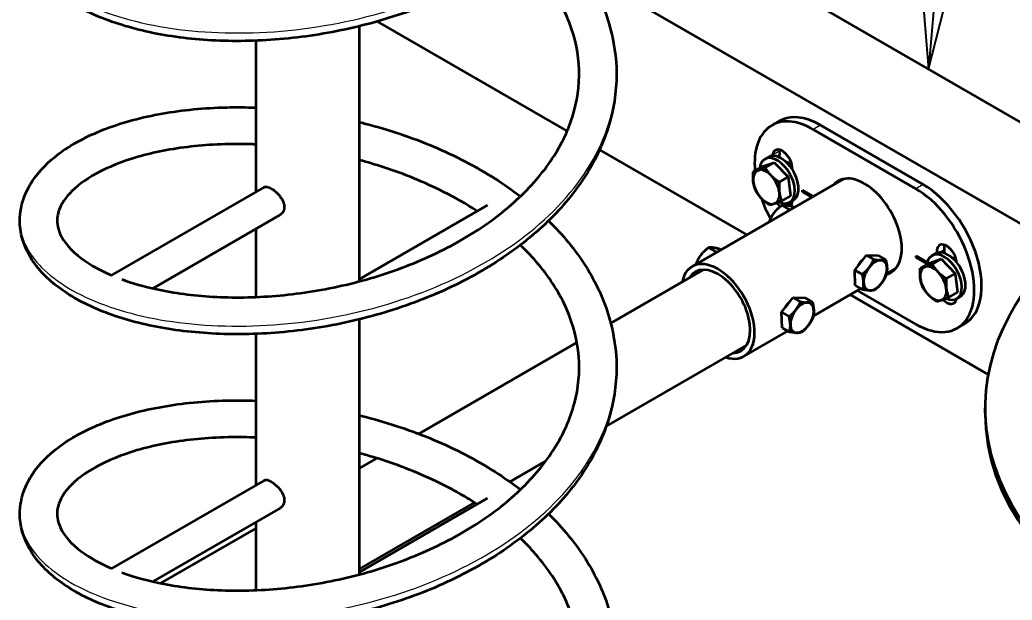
# Model space of a CAD drawing. Header units: millimetres. Extents: x 150 to 6235, y 143 to 4395.
# Drawn here: x 4560.8 to 5039.8, y 1721.7 to 2001.6 of the extents above; entities that cross this region are included whole.
import ezdxf

# ---------------------------------------------------------------- set-up
doc = ezdxf.new("R2010")
doc.units = ezdxf.units.MM
doc.header["$LTSCALE"] = 15
doc.layers.add('AM_0', color=7, linetype='Continuous', lineweight=35)
doc.layers.add('AM_5', color=3, linetype='Continuous', lineweight=25, true_color=0x00ff00)
doc.layers.add('AM_TANG', color=171, linetype='Continuous', lineweight=18, true_color=0x8080ff)
doc.styles.add('WEC-3_5', font='arial.ttf')

# ---------------------------------------------------------------- blocks, each defined once
blk = doc.blocks.new('Positionsnummer2')
at = {"layer": 'AM_5', "linetype": 'Continuous', "lineweight": 25}
for p, q in [((333.548, 134.848), (335.139, 153.341)), ((333.049, 134.891), (333.29, 131.859)), ((334.046, 134.805), (333.049, 134.891)), ((333.548, 134.848), (333.29, 131.859)), ((333.29, 131.859), (334.046, 134.805))]:
    blk.add_line(p, q, dxfattribs=at)
at = {"layer": 'AM_5', "linetype": 'Continuous', "lineweight": 25, "flags": 128}
blk.add_lwpolyline([(333.049, 134.891), (333.29, 131.859), (334.046, 134.805), (333.049, 134.891)], dxfattribs=at)
at = {"layer": 'AM_5'}
blk.add_circle((335.587, 158.551), 5.25, dxfattribs=at)
blk.add_solid([(333.049, 134.891), (333.29, 131.859), (334.046, 134.805), (333.049, 134.891)], dxfattribs=at)
at = {"layer": 'AM_5', "color": 7, "insert": (335.587, 158.551), "char_height": 3.5, "attachment_point": 5, "style": 'WEC-3_5'}
blk.add_mtext('1', dxfattribs=at)

msp = doc.modelspace()

# ---------------------------------------------------------------- linework, layer by layer
at = {"layer": 'AM_0'}
for p, q in [((4883.614, 2044.711), (5100.708, 1919.371)), ((4836.225, 2023.081), (5063.748, 1891.72)), ((4724.766, 1875.539), (4724.766, 1998.622)), ((4733.274, 2000.87), (4824.942, 1947.945)), ((4674.766, 1918.682), (4674.766, 1991.594)), ((4927.253, 1952.795), (4923.718, 1950.753)), ((4996.751, 1922.236), (4947.253, 1950.814)), ((4943.718, 1948.772), (4993.215, 1920.195)), ((4840.582, 1938.916), (4911.647, 1897.886)), ((4920.394, 1934.466), (4922.161, 1935.486)), ((4919.11, 1930.833), (4914.799, 1928.344)), ((4919.11, 1930.833), (4924.823, 1932.872)), ((4924.823, 1932.872), (4920.512, 1930.383)), ((4924.823, 1932.872), (4931.682, 1925.867)), ((4931.682, 1925.867), (4927.371, 1923.378)), ((4931.682, 1925.867), (4932.828, 1916.824)), ((4678.653, 1920.926), (4605.055, 1878.434)), ((4958.479, 1924.925), (4885.256, 1882.65)), ((4932.828, 1916.824), (4928.518, 1914.335)), ((4938.591, 1919.48), (4943.541, 1916.623)), ((4938.591, 1918.664), (4938.591, 1919.48)), ((4938.591, 1918.664), (4939.298, 1919.072)), ((4943.113, 1916.053), (4938.591, 1918.664)), ((4943.541, 1916.623), (4943.541, 1916.3)), ((4724.766, 1876.634), (4786.477, 1912.263)), ((4932.205, 1910.145), (4928.609, 1912.221)), ((4932.394, 1913.681), (4934.161, 1914.702)), ((4934.624, 1911.152), (4934.15, 1911.426)), ((4686.378, 1907.546), (4624.962, 1872.088)), ((4932.205, 1910.145), (4931.571, 1909.39)), ((4932.745, 1910.068), (4932.205, 1910.145)), ((4923.707, 1904.85), (4922.843, 1905.349)), ((4674.766, 1867.938), (4674.766, 1900.842)), ((4896.85, 1889.733), (4893.254, 1891.809)), ((4896.85, 1889.733), (4896.216, 1888.978)), ((4897.39, 1889.655), (4896.85, 1889.733)), ((4899.268, 1890.74), (4898.795, 1891.013)), ((4963.832, 1880.973), (4969.372, 1888.166)), ((4969.372, 1888.166), (4975.139, 1887.951)), ((4969.372, 1888.166), (4972.968, 1886.09)), ((4975.139, 1887.951), (4978.735, 1885.875)), ((4993.392, 1887.841), (4998.342, 1884.983)), ((4993.392, 1887.025), (4993.392, 1887.841)), ((4993.392, 1887.025), (4994.099, 1887.433)), ((5001.004, 1887.925), (5002.772, 1888.946)), ((4888.352, 1884.437), (4887.488, 1884.936)), ((4998.342, 1884.167), (4993.392, 1887.025)), ((4999.72, 1884.292), (4995.41, 1881.804)), ((4998.342, 1884.983), (4998.342, 1884.167)), ((4999.72, 1884.292), (5005.433, 1886.331)), ((5005.433, 1886.331), (5001.122, 1883.842)), ((5005.433, 1886.331), (5012.292, 1879.327)), ((4890.534, 1881.078), (4846.01, 1855.372)), ((4964.057, 1873.565), (4963.832, 1880.973)), ((4963.832, 1880.973), (4967.428, 1878.896)), ((4983.479, 1881.624), (4979.11, 1879.101)), ((5012.292, 1879.327), (5007.982, 1876.838)), ((5012.292, 1879.327), (5013.439, 1870.283)), ((4964.057, 1873.565), (4967.653, 1871.489)), ((4966.789, 1871.988), (4943.754, 1858.689)), ((4961.647, 1869.019), (5028.174, 1830.609)), ((4993.215, 1854.875), (4965.182, 1871.06)), ((5013.439, 1870.283), (5009.128, 1867.795)), ((5013.004, 1867.141), (5014.772, 1868.161)), ((4928.476, 1860.56), (4934.017, 1867.754)), ((4934.017, 1867.754), (4939.783, 1867.539)), ((4934.017, 1867.754), (4937.613, 1865.677)), ((4939.783, 1867.539), (4943.379, 1865.463)), ((4928.702, 1853.152), (4928.476, 1860.56)), ((4928.476, 1860.56), (4932.072, 1858.484)), ((4724.766, 1734.121), (4724.766, 1857.204)), ((5016.751, 1854.935), (5013.215, 1852.894)), ((4674.766, 1777.265), (4674.766, 1850.177)), ((4931.433, 1851.575), (4910.256, 1839.348)), ((4928.702, 1853.152), (4932.298, 1851.076)), ((4829.678, 1845.943), (4753.434, 1801.923)), ((4911.534, 1844.705), (4843.863, 1805.635)), ((5026.664, 1812.009), (5026.664, 1814.459)), ((4733.054, 1790.157), (4724.766, 1785.372)), ((4814.553, 1788.713), (4797.347, 1778.779)), ((4678.653, 1779.509), (4605.056, 1737.018)), ((4724.766, 1735.217), (4786.477, 1770.846)), ((4780.151, 1768.851), (4724.766, 1736.874)), ((4686.378, 1766.129), (4624.963, 1730.672)), ((4674.766, 1726.522), (4674.766, 1759.425)), ((4674.766, 1756.504), (4628.638, 1729.873))]:
    msp.add_line(p, q, dxfattribs=at)
for centre, major_axis, start_param, end_param in [((4947.253, 1918.154), (-20, 34.641), 5.4977871, 6.2831853), ((4943.718, 1916.112), (-20, 34.641), 5.4977871, 7.1771824), ((5286.664, 1814.459), (260, 0), 2.111803, 7.328423), ((4926.394, 1924.073), (6, -10.392), 5.6011105, 10.0826296), ((4928.161, 1925.094), (6, -10.392), 0, 3.1415927), ((4968.466, 1901.824), (-31.875, 55.209), 0.6090469, 0.6206221), ((4928.786, 1932.898), (-3.375, 5.846), 3.8215185, 6.8922322), ((4972.002, 1903.865), (31.875, -55.209), 3.7506396, 3.818209), ((4932.322, 1934.939), (3.375, -5.846), 3.6928783, 3.7506396), ((4931.697, 1927.135), (3.375, -5.846), 1.9744536, 2.6094109), ((4921.09, 1921.011), (-4.5, 7.794), 6.178028, 7.2252256), ((4921.09, 1921.011), (-4.5, 7.794), 5.1308305, 6.178028), ((4921.09, 1921.011), (-4.5, 7.794), 4.0836329, 5.1308305), ((4926.394, 1924.073), (4.157, -7.201), 1.8416058, 2.1368699), ((4968.466, 1901.824), (-12.75, 22.084), 2.9839269, 6.4815398), ((4921.09, 1921.011), (4.5, -7.794), 4.0836329, 5.1308305), ((4926.394, 1924.073), (4.157, -7.201), 0.9238887, 0.9601918), ((4972.002, 1903.865), (-12.75, 22.084), 0.1390965, 0.1983545), ((4996.751, 1889.576), (20, -34.641), 0, 2.3561945), ((4921.09, 1921.011), (4.5, -7.794), 6.178028, 7.2252256), ((4993.215, 1887.535), (20, -34.641), 5.4977871, 8.6393798), ((4943.718, 1916.112), (-20, 34.641), 1.2593056, 1.5366299), ((4921.09, 1921.011), (4.5, -7.794), 5.1308305, 6.178028), ((4928.786, 1916.568), (-3.375, 5.846), 1.7878046, 2.1689486), ((4932.322, 1918.609), (3.375, -5.846), 5.3944555, 5.7318997), ((4928.786, 1916.568), (3.375, -5.846), 0.3344447, 0.8794145), ((5008.146, 1887.079), (-3.375, 5.846), 4.1033421, 7.1740558), ((5011.682, 1889.121), (3.375, -5.846), 3.6928783, 4.1033421), ((5007.004, 1877.533), (6, -10.392), 5.6011105, 10.0826296), ((5008.772, 1878.554), (6, -10.392), 0, 3.1415927), ((4972.002, 1903.865), (25.125, -43.518), 0.9210268, 0.9617494), ((4897.756, 1860.999), (12.5, -21.651), 5.7096722, 9.9982911), ((4969.174, 1881.003), (3.658, 6.335), 1.1462618, 1.5407614), ((4973.699, 1878.39), (4, 6.928), 0.296314, 1.3435116), ((4973.699, 1878.39), (4, 6.928), 5.5323018, 6.5794994), ((5001.7, 1874.471), (-4.5, 7.794), 6.178028, 7.2252256), ((5001.7, 1874.471), (-4.5, 7.794), 5.1308305, 6.178028), ((5007.004, 1877.533), (4.157, -7.201), 1.8416058, 2.1368699), ((5012.307, 1880.595), (3.375, -5.846), 2.2607423, 2.6094109), ((4968.466, 1901.824), (31.875, -55.209), 0.9501743, 0.9617494), ((4897.756, 1860.999), (-11, 19.053), 2.8389274, 6.5858506), ((4973.699, 1878.39), (-4, -6.928), 4.4851042, 5.5323018), ((4973.699, 1878.39), (4, 6.928), 4.4851042, 5.5323018), ((4972.002, 1903.865), (12.75, -22.084), 6.0848308, 6.1440888), ((5001.7, 1874.471), (-4.5, 7.794), 4.0836329, 5.1308305), ((4973.699, 1878.39), (-4, -6.928), 5.5323018, 6.5794994), ((4973.699, 1878.39), (-4, -6.928), 0.296314, 1.3435116), ((5001.7, 1874.471), (4.5, -7.794), 4.0836329, 5.1308305), ((5007.004, 1877.533), (4.157, -7.201), 0.9238887, 0.9601918), ((5001.7, 1874.471), (4.5, -7.794), 5.1308305, 6.178028), ((5001.7, 1874.471), (4.5, -7.794), 6.178028, 7.2252256), ((4933.818, 1860.591), (3.658, 6.335), 1.1462618, 1.5407614), ((4938.344, 1857.978), (4, 6.928), 0.296314, 1.3435116), ((4938.344, 1857.978), (4, 6.928), 5.5323018, 6.5794994), ((5008.146, 1870.75), (3.375, -5.846), 5.1113192, 6.8887238), ((5011.682, 1872.791), (3.375, -5.846), 5.668305, 5.7318997), ((4938.344, 1857.978), (-4, -6.928), 4.4851042, 5.5323018), ((4938.344, 1857.978), (4, 6.928), 4.4851042, 5.5323018), ((4938.344, 1857.978), (-4, -6.928), 5.5323018, 6.5794994), ((4938.344, 1857.978), (-4, -6.928), 0.296314, 1.3435116), ((5286.664, 1812.009), (260, 0), 3.1415927, 6.2831853)]:
    msp.add_ellipse(centre, major_axis=major_axis, ratio=0.5773503, start_param=start_param, end_param=end_param, dxfattribs=at)
for points, knots in [([(4815.976, 2187.577), (4822.872, 2180.836), (4828.869, 2173.56), (4838.828, 2157.97), (4842.742, 2149.512), (4847.575, 2133.021), (4848.757, 2124.921), (4848.757, 2108.223), (4847.392, 2099.519), (4842.088, 2082.698), (4838.119, 2074.466), (4827.866, 2058.829), (4821.489, 2051.328), (4806.756, 2037.436), (4798.282, 2030.964), (4779.848, 2019.408), (4769.762, 2014.252), (4748.717, 2005.507), (4737.621, 2001.859), (4715.203, 1996.202), (4703.734, 1994.151), (4681.209, 1991.665), (4670.003, 1991.209), (4648.595, 1991.813), (4638.253, 1992.876), (4619.088, 1996.36), (4610.144, 1998.805), (4594.187, 2004.885), (4587.078, 2008.562), (4575.142, 2016.996), (4570.232, 2021.825), (4563.301, 2032.387), (4561.199, 2038.228), (4560.778, 2044.82), (4560.757, 2045.49), (4560.757, 2048.173), (4560.951, 2050.187), (4562.344, 2057.433), (4564.696, 2062.503), (4571.57, 2071.834), (4576.203, 2076.152), (4587.673, 2084.085), (4594.735, 2087.68), (4610.747, 2093.706), (4619.84, 2096.147), (4639.289, 2099.579), (4649.766, 2100.598), (4665.241, 2100.946), (4669.976, 2100.908), (4674.766, 2100.726)], [137.2049319, 137.2049319, 137.2049319, 137.2049319, 140.5047858, 140.5047858, 143.9695045, 143.9695045, 147.1280981, 147.1280981, 150.5193892, 150.5193892, 153.9085253, 153.9085253, 157.3366246, 157.3366246, 160.8015299, 160.8015299, 164.2786638, 164.2786638, 167.751133, 167.751133, 171.2147549, 171.2147549, 174.6724392, 174.6724392, 178.1305124, 178.1305124, 181.5980494, 181.5980494, 185.0863558, 185.0863558, 188.5944884, 188.5944884, 192.0250434, 192.0250434, 192.4125865, 192.4125865, 193.5764833, 193.5764833, 196.6610811, 196.6610811, 199.8612155, 199.8612155, 203.3012308, 203.3012308, 206.808963, 206.808963, 210.2973595, 210.2973595, 211.7925254, 211.7925254, 211.7925254, 211.7925254]), ([(4815.976, 2046.16), (4822.902, 2039.39), (4828.921, 2032.079), (4838.882, 2016.45), (4842.785, 2007.989), (4847.586, 1991.53), (4848.757, 1983.468), (4848.757, 1966.805), (4847.392, 1958.102), (4842.088, 1941.28), (4838.118, 1933.048), (4827.865, 1917.411), (4821.489, 1909.911), (4806.756, 1896.018), (4798.281, 1889.547), (4779.847, 1877.99), (4769.761, 1872.834), (4748.717, 1864.09), (4737.62, 1860.442), (4715.203, 1854.785), (4703.734, 1852.734), (4681.208, 1850.248), (4670.002, 1849.792), (4648.594, 1850.396), (4638.252, 1851.459), (4619.088, 1854.942), (4610.144, 1857.388), (4594.186, 1863.468), (4587.077, 1867.145), (4575.142, 1875.579), (4570.232, 1880.408), (4563.301, 1890.97), (4561.198, 1896.811), (4560.778, 1903.403), (4560.757, 1904.073), (4560.757, 1906.755), (4560.951, 1908.769), (4562.343, 1916.015), (4564.696, 1921.085), (4571.569, 1930.416), (4576.203, 1934.734), (4587.672, 1942.667), (4594.734, 1946.263), (4610.746, 1952.288), (4619.839, 1954.729), (4639.287, 1958.161), (4649.764, 1959.181), (4665.24, 1959.529), (4669.975, 1959.491), (4674.766, 1959.309)], [227.779633, 227.779633, 227.779633, 227.779633, 231.0939401, 231.0939401, 234.5585524, 234.5585524, 237.7028743, 237.7028743, 241.0942256, 241.0942256, 244.4833613, 244.4833613, 247.9114614, 247.9114614, 251.3763672, 251.3763672, 254.8535011, 254.8535011, 258.3259701, 258.3259701, 261.7895919, 261.7895919, 265.2472761, 265.2472761, 268.7053494, 268.7053494, 272.1728867, 272.1728867, 275.6611936, 275.6611936, 279.1693262, 279.1693262, 282.5998778, 282.5998778, 282.9873623, 282.9873623, 284.1510825, 284.1510825, 287.2356788, 287.2356788, 290.4357982, 290.4357982, 293.8758043, 293.8758043, 297.3835365, 297.3835365, 300.8719345, 300.8719345, 302.3673006, 302.3673006, 302.3673006, 302.3673006]), ([(4609.957, 1876.497), (4615.082, 1874.622), (4620.771, 1872.982), (4635.16, 1869.867), (4644.331, 1868.633), (4663.661, 1867.53), (4673.972, 1867.664), (4694.896, 1869.419), (4705.667, 1871.059), (4726.801, 1875.825), (4737.322, 1878.988), (4757.27, 1886.68), (4766.85, 1891.265), (4784.312, 1901.572), (4792.33, 1907.368), (4806.199, 1919.775), (4812.159, 1926.476), (4821.64, 1940.34), (4825.227, 1947.603), (4829.878, 1962.321), (4830.948, 1969.884), (4830.505, 1985.017), (4828.94, 1992.701), (4823.201, 2007.668), (4818.982, 2015.064), (4810.291, 2026.317), (4806.542, 2030.459), (4802.396, 2034.43)], [246.7228169, 246.7228169, 246.7228169, 246.7228169, 249.0894642, 249.0894642, 252.3022647, 252.3022647, 255.5407428, 255.5407428, 258.7915815, 258.7915815, 262.0444328, 262.0444328, 265.2919152, 265.2919152, 268.5296776, 268.5296776, 271.7594183, 271.7594183, 274.9966606, 274.9966606, 278.275902, 278.275902, 281.6136128, 281.6136128, 284.9446486, 284.9446486, 286.9628702, 286.9628702, 286.9628702, 286.9628702]), ([(4724.766, 1952.281), (4725.776, 1952.034), (4726.784, 1951.78), (4738.948, 1948.635), (4749.968, 1944.942), (4770.851, 1936.124), (4780.851, 1930.938), (4794.305, 1922.392), (4798.451, 1919.499), (4802.398, 1916.472)], [307.4857758, 307.4857758, 307.4857758, 307.4857758, 307.7974334, 307.7974334, 311.2551527, 311.2551527, 314.7188418, 314.7188418, 316.3505721, 316.3505721, 316.3505721, 316.3505721]), ([(4674.766, 1941.549), (4674.186, 1941.573), (4673.607, 1941.594), (4662.736, 1941.956), (4652.698, 1941.56), (4634.091, 1939.459), (4625.379, 1937.74), (4610.017, 1933.293), (4603.241, 1930.533), (4592.218, 1924.484), (4587.876, 1921.151), (4581.828, 1914.648), (4580.074, 1911.485), (4578.443, 1905.521), (4578.563, 1902.663), (4581.048, 1895.937), (4583.939, 1891.905), (4592.788, 1884.631), (4598.275, 1881.346), (4604.933, 1878.487), (4604.996, 1878.46), (4605.058, 1878.433)], [219.0446037, 219.0446037, 219.0446037, 219.0446037, 219.2271542, 219.2271542, 222.4802881, 222.4802881, 225.7283285, 225.7283285, 228.9595064, 228.9595064, 232.1599741, 232.1599741, 235.3426541, 235.3426541, 238.7442182, 238.7442182, 242.5986763, 242.5986763, 245.9077812, 245.9077812, 245.9391473, 245.9391473, 245.9391473, 245.9391473]), ([(4781.511, 1909.396), (4776.438, 1912.684), (4771.061, 1915.766), (4756.243, 1923.265), (4746.296, 1927.318), (4732.361, 1931.822), (4728.579, 1932.933), (4724.766, 1933.946)], [207.5457544, 207.5457544, 207.5457544, 207.5457544, 209.5043363, 209.5043363, 212.7359939, 212.7359939, 213.9156959, 213.9156959, 213.9156959, 213.9156959]), ([(4678.653, 1920.926), (4679.027, 1921.142), (4679.524, 1921.208), (4680.708, 1920.984), (4681.398, 1920.695), (4682.779, 1919.898), (4683.557, 1919.34), (4685.062, 1918.011), (4685.787, 1917.239), (4686.968, 1915.693), (4687.504, 1914.812), (4688.229, 1913.033), (4688.415, 1912.133), (4688.415, 1911.335)], [2.9307331, 2.9307331, 2.9307331, 2.9307331, 3.2237471, 3.2237471, 3.5167611, 3.5167611, 3.8097751, 3.8097751, 4.1027892, 4.1027892, 4.395902, 4.395902, 4.6890148, 4.6890148, 4.6890148, 4.6890148]), ([(4688.415, 1911.335), (4688.415, 1910.538), (4688.229, 1909.744), (4687.504, 1908.418), (4686.968, 1907.887), (4686.378, 1907.546)], [0, 0, 0, 0, 0.29311283, 0.29311283, 0.58622566, 0.58622566, 0.58622566, 0.58622566]), ([(4815.976, 1904.743), (4822.902, 1897.973), (4828.92, 1890.663), (4838.881, 1875.034), (4842.784, 1866.573), (4847.586, 1850.114), (4848.757, 1842.051), (4848.757, 1825.388), (4847.392, 1816.685), (4842.088, 1799.863), (4838.118, 1791.631), (4827.865, 1775.994), (4821.489, 1768.493), (4806.756, 1754.601), (4798.281, 1748.13), (4779.847, 1736.573), (4769.761, 1731.417), (4748.717, 1722.673), (4737.62, 1719.025), (4715.203, 1713.368), (4703.734, 1711.317), (4681.208, 1708.83), (4670.002, 1708.375), (4648.594, 1708.979), (4638.252, 1710.042), (4619.088, 1713.525), (4610.144, 1715.971), (4594.186, 1722.051), (4587.077, 1725.728), (4575.142, 1734.162), (4570.232, 1738.991), (4563.301, 1749.553), (4561.198, 1755.394), (4560.778, 1761.986), (4560.757, 1762.656), (4560.757, 1765.338), (4560.951, 1767.352), (4562.343, 1774.597), (4564.696, 1779.668), (4571.569, 1788.999), (4576.203, 1793.317), (4587.672, 1801.25), (4594.734, 1804.845), (4610.746, 1810.871), (4619.839, 1813.312), (4639.287, 1816.744), (4649.764, 1817.764), (4665.24, 1818.112), (4669.975, 1818.074), (4674.766, 1817.892)], [318.3544088, 318.3544088, 318.3544088, 318.3544088, 321.6685151, 321.6685151, 325.1331289, 325.1331289, 328.277649, 328.277649, 331.6689995, 331.6689995, 335.0581352, 335.0581352, 338.4862353, 338.4862353, 341.9511411, 341.9511411, 345.428275, 345.428275, 348.900744, 348.900744, 352.3643658, 352.3643658, 355.82205, 355.82205, 359.2801233, 359.2801233, 362.7476606, 362.7476606, 366.2359674, 366.2359674, 369.7441, 369.7441, 373.1746518, 373.1746518, 373.562137, 373.562137, 374.7258597, 374.7258597, 377.810456, 377.810456, 381.0105757, 381.0105757, 384.4505819, 384.4505819, 387.958314, 387.958314, 391.446712, 391.446712, 392.9420754, 392.9420754, 392.9420754, 392.9420754]), ([(4609.957, 1735.079), (4616.063, 1732.844), (4622.99, 1730.943), (4638.997, 1727.877), (4648.37, 1726.826), (4668.009, 1726.114), (4678.429, 1726.458), (4699.469, 1728.639), (4710.248, 1730.499), (4731.297, 1735.694), (4741.724, 1739.069), (4761.393, 1747.159), (4770.786, 1751.934), (4787.795, 1762.577), (4795.545, 1768.523), (4808.827, 1781.179), (4814.462, 1787.981), (4823.272, 1802.001), (4826.505, 1809.319), (4830.442, 1824.121), (4831.144, 1831.714), (4829.95, 1846.868), (4828, 1854.543), (4821.51, 1869.416), (4816.932, 1876.724), (4808.52, 1886.826), (4805.576, 1889.968), (4802.396, 1893.012)], [164.3173895, 164.3173895, 164.3173895, 164.3173895, 167.1417562, 167.1417562, 170.3590461, 170.3590461, 173.6000597, 173.6000597, 176.8517427, 176.8517427, 180.104217, 180.104217, 183.3504863, 183.3504863, 186.5867815, 186.5867815, 189.8161914, 189.8161914, 193.0570012, 193.0570012, 196.345096, 196.345096, 199.6875399, 199.6875399, 203.0108601, 203.0108601, 204.5581305, 204.5581305, 204.5581305, 204.5581305]), ([(4965.521, 1883.166), (4965.808, 1883.779), (4966.179, 1884.394), (4966.917, 1885.287), (4967.258, 1885.611), (4967.604, 1885.868)], [2.91541293, 2.91541293, 2.91541293, 2.91541293, 3.11866321, 3.11866321, 3.26591857, 3.26591857, 3.26591857, 3.26591857]), ([(4930.166, 1862.753), (4930.453, 1863.367), (4930.824, 1863.981), (4931.562, 1864.874), (4931.902, 1865.198), (4932.249, 1865.456)], [2.91541293, 2.91541293, 2.91541293, 2.91541293, 3.11866321, 3.11866321, 3.26591857, 3.26591857, 3.26591857, 3.26591857]), ([(4724.766, 1810.864), (4725.776, 1810.616), (4726.784, 1810.363), (4738.948, 1807.218), (4749.968, 1803.525), (4770.852, 1794.707), (4780.851, 1789.521), (4794.305, 1780.974), (4798.451, 1778.082), (4802.398, 1775.054)], [398.0605505, 398.0605505, 398.0605505, 398.0605505, 398.3722109, 398.3722109, 401.8299302, 401.8299302, 405.2936194, 405.2936194, 406.9254435, 406.9254435, 406.9254435, 406.9254435]), ([(4674.766, 1800.131), (4672.722, 1800.215), (4670.692, 1800.271), (4658.487, 1800.435), (4648.596, 1799.84), (4630.373, 1797.376), (4621.899, 1795.489), (4607.09, 1790.762), (4600.63, 1787.888), (4590.289, 1781.695), (4586.317, 1778.335), (4580.964, 1771.876), (4579.534, 1768.796), (4578.423, 1762.858), (4578.794, 1759.891), (4582.094, 1752.94), (4585.481, 1748.878), (4594.52, 1742.191), (4599.383, 1739.443), (4605.059, 1737.017)], [136.638868, 136.638868, 136.638868, 136.638868, 137.2809706, 137.2809706, 140.5339581, 140.5339581, 143.7804227, 143.7804227, 147.0080612, 147.0080612, 150.2036276, 150.2036276, 153.3923108, 153.3923108, 156.8756937, 156.8756937, 160.698201, 160.698201, 163.5330824, 163.5330824, 163.5330824, 163.5330824]), ([(4781.512, 1767.979), (4775.263, 1772.028), (4768.541, 1775.769), (4752.113, 1783.608), (4742.027, 1787.464), (4729.423, 1791.253), (4727.101, 1791.909), (4724.766, 1792.53)], [125.1407337, 125.1407337, 125.1407337, 125.1407337, 127.5547636, 127.5547636, 130.7875337, 130.7875337, 131.5106333, 131.5106333, 131.5106333, 131.5106333]), ([(4678.653, 1779.509), (4679.027, 1779.725), (4679.524, 1779.791), (4680.708, 1779.567), (4681.398, 1779.278), (4682.779, 1778.481), (4683.557, 1777.922), (4685.062, 1776.594), (4685.787, 1775.822), (4686.968, 1774.275), (4687.504, 1773.395), (4688.229, 1771.616), (4688.415, 1770.716), (4688.415, 1769.918)], [2.9307331, 2.9307331, 2.9307331, 2.9307331, 3.2237471, 3.2237471, 3.5167611, 3.5167611, 3.8097751, 3.8097751, 4.1027892, 4.1027892, 4.395902, 4.395902, 4.6890148, 4.6890148, 4.6890148, 4.6890148]), ([(4688.415, 1769.918), (4688.415, 1769.12), (4688.229, 1768.326), (4687.504, 1767.001), (4686.968, 1766.47), (4686.378, 1766.129)], [0, 0, 0, 0, 0.29311283, 0.29311283, 0.58622566, 0.58622566, 0.58622566, 0.58622566]), ([(4815.976, 1763.326), (4822.902, 1756.556), (4828.92, 1749.246), (4838.881, 1733.617), (4842.784, 1725.156), (4847.586, 1708.697), (4848.757, 1700.634), (4848.757, 1683.971), (4847.392, 1675.267), (4842.088, 1658.446), (4838.118, 1650.214), (4827.865, 1634.577), (4821.489, 1627.076), (4806.756, 1613.184), (4798.281, 1606.712), (4779.847, 1595.156), (4769.761, 1590), (4748.717, 1581.256), (4737.62, 1577.608), (4715.203, 1571.951), (4703.734, 1569.9), (4681.208, 1567.413), (4670.002, 1566.958), (4648.594, 1567.562), (4638.252, 1568.624), (4619.088, 1572.108), (4610.144, 1574.553), (4594.186, 1580.633), (4587.077, 1584.311), (4575.142, 1592.744), (4570.232, 1597.574), (4563.301, 1608.136), (4561.198, 1613.977), (4560.778, 1620.568), (4560.757, 1621.238), (4560.757, 1623.921), (4560.951, 1625.935), (4562.343, 1633.18), (4564.696, 1638.25), (4571.569, 1647.582), (4576.203, 1651.9), (4587.672, 1659.833), (4594.734, 1663.428), (4610.746, 1669.454), (4619.839, 1671.895), (4639.287, 1675.327), (4649.764, 1676.346), (4665.24, 1676.694), (4669.975, 1676.657), (4674.766, 1676.475)], [408.9291835, 408.9291835, 408.9291835, 408.9291835, 412.2432927, 412.2432927, 415.7079064, 415.7079064, 418.8524238, 418.8524238, 422.2437742, 422.2437742, 425.63291, 425.63291, 429.0610101, 429.0610101, 432.5259158, 432.5259158, 436.0030497, 436.0030497, 439.4755188, 439.4755188, 442.9391406, 442.9391406, 446.3968248, 446.3968248, 449.854898, 449.854898, 453.3224354, 453.3224354, 456.8107422, 456.8107422, 460.3188748, 460.3188748, 463.7494265, 463.7494265, 464.1369118, 464.1369118, 465.3006344, 465.3006344, 468.3852307, 468.3852307, 471.5853504, 471.5853504, 475.0253566, 475.0253566, 478.5330887, 478.5330887, 482.0214867, 482.0214867, 483.5168501, 483.5168501, 483.5168501, 483.5168501]), ([(4609.956, 1593.661), (4610.148, 1593.591), (4610.34, 1593.521), (4617.47, 1590.955), (4625.462, 1588.89), (4642.87, 1585.97), (4652.43, 1585.103), (4672.349, 1584.784), (4682.862, 1585.337), (4703.989, 1587.942), (4714.761, 1590.019), (4735.697, 1595.635), (4746.019, 1599.217), (4765.387, 1607.694), (4774.582, 1612.65), (4791.123, 1623.613), (4798.6, 1629.701), (4811.287, 1642.59), (4816.595, 1649.484), (4824.735, 1663.645), (4827.617, 1671.013), (4830.846, 1685.891), (4831.181, 1693.51), (4829.243, 1708.673), (4826.911, 1716.33), (4819.69, 1731.088), (4814.766, 1738.301), (4806.734, 1747.286), (4804.624, 1749.464), (4802.396, 1751.596)], [81.9111999, 81.9111999, 81.9111999, 81.9111999, 81.9997753, 81.9997753, 85.1885975, 85.1885975, 88.4100757, 88.4100757, 91.6533227, 91.6533227, 94.9056421, 94.9056421, 98.157604, 98.157604, 101.4025953, 101.4025953, 104.6374904, 104.6374904, 107.8669257, 107.8669257, 111.1120429, 111.1120429, 114.4091889, 114.4091889, 117.7545381, 117.7545381, 121.0693277, 121.0693277, 122.1533323, 122.1533323, 122.1533323, 122.1533323])]:
    msp.add_open_spline(points, degree=3, knots=knots, dxfattribs=at)
for points, weights in [([(4914.804, 1923.494), (4914.538, 1925.593), (4914.799, 1928.344)], [1, 1.0379548493, 1]), ([(4914.799, 1928.344), (4915.762, 1928.562), (4917.087, 1929.035)], [1, 1.0379548493, 1]), ([(4917.087, 1929.035), (4918.413, 1929.508), (4920.512, 1930.383)], [1, 1.0379548493, 1]), ([(4920.512, 1930.383), (4921.782, 1928.178), (4923.373, 1926.552)], [1, 1.0379548493, 1]), ([(4923.373, 1926.552), (4924.965, 1924.927), (4927.371, 1923.378)], [1, 1.0379548493, 1]), ([(4915.946, 1919.301), (4915.07, 1921.396), (4914.804, 1923.494)], [1, 1.0379548493, 1]), ([(4927.371, 1923.378), (4927.11, 1920.627), (4927.376, 1918.528)], [1, 1.0379548493, 1]), ([(4918.807, 1915.47), (4917.215, 1917.096), (4915.946, 1919.301)], [1, 1.0379548493, 1]), ([(4927.376, 1918.528), (4927.642, 1916.43), (4928.518, 1914.335)], [1, 1.0379548493, 1]), ([(4922.805, 1912.296), (4920.399, 1913.845), (4918.807, 1915.47)], [1, 1.0379548493, 1]), ([(4925.093, 1912.987), (4923.767, 1912.514), (4922.805, 1912.296)], [1, 1.0379548493, 1]), ([(4928.518, 1914.335), (4926.419, 1913.461), (4925.093, 1912.987)], [1, 1.0379548493, 1]), ([(4928.609, 1912.221), (4926.559, 1910.671), (4925.221, 1909.077)], [1, 1.0379548493, 1]), ([(4930.874, 1912.115), (4929.588, 1912.3), (4928.609, 1912.221)], [1, 1.0379548493, 1]), ([(4934.15, 1911.426), (4932.16, 1911.931), (4930.874, 1912.115)], [1, 1.0379548493, 1]), ([(4925.221, 1909.077), (4923.883, 1907.482), (4922.843, 1905.349)], [1, 1.0379548493, 1]), ([(4922.843, 1905.349), (4922.65, 1904.747), (4922.519, 1904.164)], [1, 1.01263074055, 1.01685488169]), ([(4889.865, 1888.664), (4888.527, 1887.069), (4887.488, 1884.936)], [1, 1.0379548493, 1]), ([(4893.254, 1891.809), (4891.203, 1890.259), (4889.865, 1888.664)], [1, 1.0379548493, 1]), ([(4895.519, 1891.703), (4894.233, 1891.887), (4893.254, 1891.809)], [1, 1.0379548493, 1]), ([(4898.795, 1891.013), (4896.805, 1891.518), (4895.519, 1891.703)], [1, 1.0379548493, 1]), ([(4887.488, 1884.936), (4887.295, 1884.335), (4887.164, 1883.751)], [1, 1.01263074055, 1.01685488169]), ([(4970.703, 1882.201), (4971.989, 1883.871), (4972.968, 1886.09)], [1, 1.0379548493, 1]), ([(4972.968, 1886.09), (4975.019, 1885.741), (4976.357, 1885.691)], [1, 1.0379548493, 1]), ([(4976.357, 1885.691), (4977.695, 1885.641), (4978.735, 1885.875)], [1, 1.0379548493, 1]), ([(4978.735, 1885.875), (4979.3, 1883.599), (4979.353, 1881.88)], [1, 1.0379548493, 1]), ([(4995.41, 1881.804), (4996.372, 1882.022), (4997.698, 1882.495)], [1, 1.0379548493, 1]), ([(4997.698, 1882.495), (4999.023, 1882.968), (5001.122, 1883.842)], [1, 1.0379548493, 1]), ([(5001.122, 1883.842), (5002.392, 1881.637), (5003.984, 1880.012)], [1, 1.0379548493, 1]), ([(4967.428, 1878.896), (4969.418, 1880.532), (4970.703, 1882.201)], [1, 1.0379548493, 1]), ([(4968.046, 1874.901), (4967.993, 1876.62), (4967.428, 1878.896)], [1, 1.0379548493, 1]), ([(4978.96, 1878.467), (4977.981, 1876.248), (4976.695, 1874.579)], [1, 1.0379548493, 1]), ([(4979.353, 1881.88), (4979.405, 1880.161), (4978.96, 1878.467)], [1, 1.0379548493, 1]), ([(4995.414, 1876.954), (4995.148, 1879.052), (4995.41, 1881.804)], [1, 1.0379548493, 1]), ([(5003.984, 1880.012), (5005.575, 1878.387), (5007.982, 1876.838)], [1, 1.0379548493, 1]), ([(4967.653, 1871.489), (4968.098, 1873.182), (4968.046, 1874.901)], [1, 1.0379548493, 1]), ([(4976.695, 1874.579), (4975.409, 1872.91), (4973.419, 1871.274)], [1, 1.0379548493, 1]), ([(4996.556, 1872.76), (4995.68, 1874.855), (4995.414, 1876.954)], [1, 1.0379548493, 1]), ([(5007.982, 1876.838), (5007.72, 1874.087), (5007.986, 1871.988)], [1, 1.0379548493, 1]), ([(4971.041, 1871.09), (4969.703, 1871.139), (4967.653, 1871.489)], [1, 1.0379548493, 1]), ([(4973.419, 1871.274), (4972.379, 1871.04), (4971.041, 1871.09)], [1, 1.0379548493, 1]), ([(4999.417, 1868.93), (4997.825, 1870.555), (4996.556, 1872.76)], [1, 1.0379548493, 1]), ([(5003.415, 1865.756), (5001.009, 1867.305), (4999.417, 1868.93)], [1, 1.0379548493, 1]), ([(5007.986, 1871.988), (5008.252, 1869.89), (5009.128, 1867.795)], [1, 1.0379548493, 1]), ([(4935.348, 1861.789), (4936.634, 1863.458), (4937.613, 1865.677)], [1, 1.0379548493, 1]), ([(4937.613, 1865.677), (4939.663, 1865.328), (4941.001, 1865.278)], [1, 1.0379548493, 1]), ([(4941.001, 1865.278), (4942.339, 1865.229), (4943.379, 1865.463)], [1, 1.0379548493, 1]), ([(4943.379, 1865.463), (4943.945, 1863.186), (4943.997, 1861.467)], [1, 1.0379548493, 1]), ([(5005.703, 1866.447), (5004.378, 1865.974), (5003.415, 1865.756)], [1, 1.0379548493, 1]), ([(5009.128, 1867.795), (5007.029, 1866.92), (5005.703, 1866.447)], [1, 1.0379548493, 1]), ([(4932.072, 1858.484), (4934.062, 1860.12), (4935.348, 1861.789)], [1, 1.0379548493, 1]), ([(4943.997, 1861.467), (4944.05, 1859.748), (4943.605, 1858.055)], [1, 1.0379548493, 1]), ([(4932.69, 1854.488), (4932.638, 1856.207), (4932.072, 1858.484)], [1, 1.0379548493, 1]), ([(4932.298, 1851.076), (4932.743, 1852.769), (4932.69, 1854.488)], [1, 1.0379548493, 1]), ([(4941.34, 1854.167), (4940.054, 1852.497), (4938.064, 1850.862)], [1, 1.0379548493, 1]), ([(4943.605, 1858.055), (4942.625, 1855.836), (4941.34, 1854.167)], [1, 1.0379548493, 1]), ([(4935.686, 1850.677), (4934.348, 1850.727), (4932.298, 1851.076)], [1, 1.0379548493, 1]), ([(4938.064, 1850.862), (4937.024, 1850.627), (4935.686, 1850.677)], [1, 1.0379548493, 1])]:
    msp.add_rational_spline(points, weights, degree=2, dxfattribs=at)
at = {"layer": 'AM_TANG'}
for p, q in [((4947.253, 1950.814), (4943.718, 1948.772)), ((4924.088, 1936.578), (4927.623, 1938.619)), ((4996.751, 1922.236), (4993.215, 1920.195)), ((5004.606, 1889.495), (5006.983, 1890.867))]:
    msp.add_line(p, q, dxfattribs=at)
for points, knots in [([(4560.76, 2046.16), (4560.767, 2039.995), (4563.008, 2033.83), (4567.406, 2028.055), (4572.947, 2020.78), (4581.907, 2014.13), (4593.64, 2008.796), (4605.721, 2003.302), (4620.734, 1999.21), (4637.53, 1997.06), (4653.886, 1994.965), (4671.92, 1994.714), (4690.322, 1996.535), (4708.719, 1998.355), (4727.472, 2002.246), (4745.218, 2008.136), (4762.96, 2014.024), (4779.683, 2021.908), (4794.174, 2031.425), (4808.661, 2040.94), (4820.907, 2052.083), (4830.023, 2064.255), (4839.137, 2076.424), (4845.116, 2089.615), (4847.527, 2103.081), (4848.345, 2107.656), (4848.752, 2112.262), (4848.75, 2116.868)], [24.3473431, 24.3473431, 24.3473431, 24.3473431, 24.6524172, 24.6524172, 24.6524172, 25.0367144, 25.0367144, 25.0367144, 25.4324143, 25.4324143, 25.4324143, 25.8177282, 25.8177282, 25.8177282, 26.2029541, 26.2029541, 26.2029541, 26.588095, 26.588095, 26.588095, 26.9731538, 26.9731538, 26.9731538, 27.3581333, 27.3581333, 27.3581333, 27.4889357, 27.4889357, 27.4889357, 27.4889357]), ([(4560.758, 1904.743), (4560.757, 1903.712), (4560.819, 1902.682), (4560.944, 1901.654), (4561.885, 1893.891), (4566.418, 1886.237), (4574.215, 1879.457), (4582.011, 1872.677), (4593.064, 1866.778), (4606.574, 1862.394), (4620.083, 1858.011), (4636.038, 1855.149), (4653.285, 1854.224), (4670.531, 1853.3), (4689.055, 1854.315), (4707.517, 1857.405), (4725.977, 1860.496), (4744.362, 1865.661), (4761.341, 1872.735), (4778.318, 1879.809), (4793.877, 1888.79), (4806.892, 1899.236), (4819.905, 1909.681), (4830.366, 1921.586), (4837.516, 1934.297), (4844.666, 1947.008), (4848.501, 1960.519), (4848.744, 1974.06), (4848.753, 1974.524), (4848.757, 1974.988), (4848.757, 1975.451)], [18.0641578, 18.0641578, 18.0641578, 18.0641578, 18.1151362, 18.1151362, 18.1151362, 18.4999351, 18.4999351, 18.4999351, 18.8846988, 18.8846988, 18.8846988, 19.2694281, 19.2694281, 19.2694281, 19.6541237, 19.6541237, 19.6541237, 20.0387862, 20.0387862, 20.0387862, 20.4234164, 20.4234164, 20.4234164, 20.8080151, 20.8080151, 20.8080151, 21.1925828, 21.1925828, 21.1925828, 21.2057504, 21.2057504, 21.2057504, 21.2057504]), ([(4560.764, 1763.325), (4560.762, 1760.524), (4561.219, 1757.722), (4562.138, 1754.957), (4564.81, 1746.924), (4571.388, 1739.21), (4581.353, 1732.665), (4591.161, 1726.223), (4604.241, 1720.922), (4619.588, 1717.398), (4634.695, 1713.929), (4651.986, 1712.185), (4670.173, 1712.516), (4688.127, 1712.842), (4706.94, 1715.191), (4725.247, 1719.601), (4743.553, 1724.011), (4761.338, 1730.481), (4777.312, 1738.751), (4793.284, 1747.02), (4807.435, 1757.086), (4818.735, 1768.426), (4830.035, 1779.765), (4838.477, 1792.373), (4843.45, 1805.544), (4846.966, 1814.856), (4848.746, 1824.445), (4848.751, 1834.034)], [11.7809725, 11.7809725, 11.7809725, 11.7809725, 11.9195985, 11.9195985, 11.9195985, 12.3224034, 12.3224034, 12.3224034, 12.7189144, 12.7189144, 12.7189144, 13.10923, 13.10923, 13.10923, 13.4945504, 13.4945504, 13.4945504, 13.8798264, 13.8798264, 13.8798264, 14.2650587, 14.2650587, 14.2650587, 14.650248, 14.650248, 14.650248, 14.9225651, 14.9225651, 14.9225651, 14.9225651])]:
    msp.add_open_spline(points, degree=3, knots=knots, dxfattribs=at)

# ---------------------------------------------------------------- block references
at = {"layer": 'AM_5', "xscale": 15, "yscale": 15, "zscale": 15}
msp.add_blockref('Positionsnummer2', (0, 0), dxfattribs=at)

doc.saveas('drawing.dxf')
